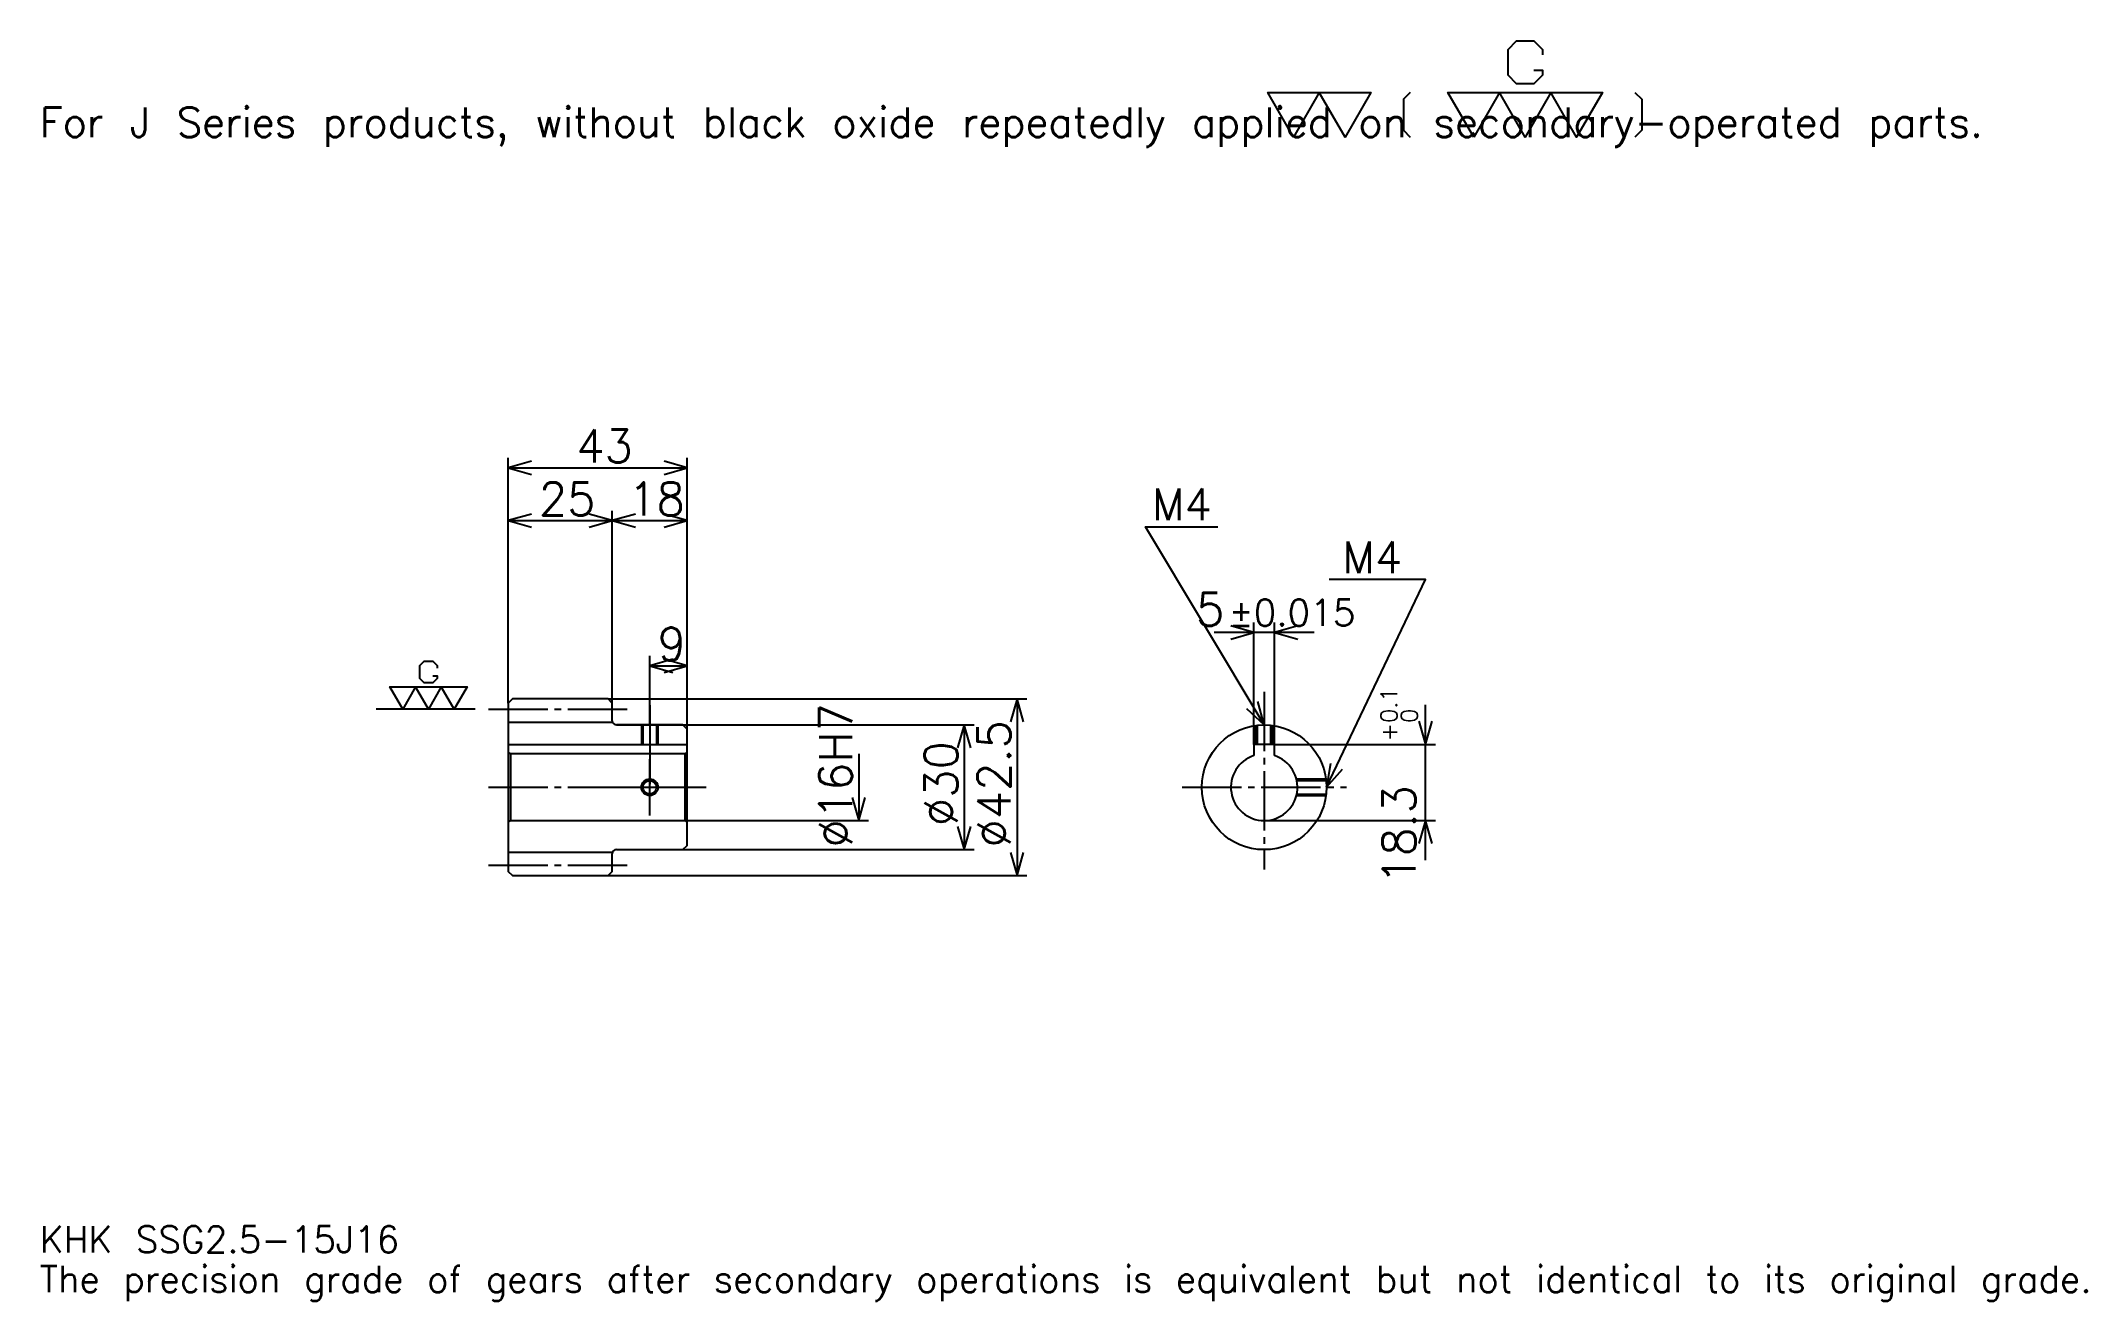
# Model space of a CAD drawing. Extents: x 16 to 508, y 6 to 309.
import ezdxf

# ---------------------------------------------------------------- set-up
doc = ezdxf.new("R2010")
doc.units = 0
doc.linetypes.add('DASHDOT', pattern=[19.04348, 14.282609, -1.586957, 1.586957, -1.586957])
doc.layers.get('0').update_dxf_attribs({"linetype": 'CONTINUOUS'})
doc.layers.add('DASHDOT', color=6, linetype='DASHDOT')
doc.styles.add('KANJI', font='TXT', dxfattribs={"bigfont": 'BIGFONT'})

msp = doc.modelspace()

# ---------------------------------------------------------------- linework, layer by layer
at = {"color": 5}
for p, q in [((128.543472, 150.586945), (128.543472, 208.510864)), ((171.543472, 150.586945), (171.543472, 208.510864)), ((128.543472, 206.130432), (171.543472, 206.130432)), ((128.543472, 193.434769), (153.543472, 193.434769)), ((153.543472, 150.586945), (153.543472, 195.815201)), ((153.543472, 193.434769), (171.543472, 193.434769)), ((307.82608, 139.636948), (307.82608, 168.934769)), ((312.82608, 139.636948), (312.82608, 168.934769)), ((322.347839, 166.554337), (298.304321, 166.554337)), ((162.543472, 150.586945), (162.543472, 160.902161)), ((162.543472, 158.521729), (171.543472, 158.521729)), ((128.543472, 149.586945), (128.543472, 150.586945)), ((152.543472, 150.586945), (171.543472, 150.586945)), ((153.543472, 149.586945), (153.543472, 150.586945)), ((162.543472, 144.336945), (162.543472, 150.586945)), ((162.543472, 144.336945), (162.543472, 150.586945)), ((171.543472, 150.586945), (253.271729, 150.586945)), ((171.543472, 143.336945), (171.543472, 150.586945)), ((250.891296, 150.586945), (250.891296, 108.086945)), ((349.130432, 111.815208), (349.130432, 149.158691)), ((154.543472, 144.336945), (171.543472, 144.336945)), ((171.543472, 144.336945), (240.57608, 144.336945)), ((238.195648, 144.336945), (238.195648, 114.336945)), ((312.82608, 139.636948), (351.510864, 139.636948)), ((212.804337, 137.336945), (212.804337, 121.336945)), ((171.543472, 121.336945), (215.184769, 121.336945)), ((310.32608, 121.336945), (351.510864, 121.336945)), ((154.543472, 114.336945), (171.543472, 114.336945)), ((171.543472, 114.336945), (240.57608, 114.336945)), ((152.543472, 108.086945), (171.543472, 108.086945)), ((171.543472, 108.086945), (253.271729, 108.086945))]:
    msp.add_line(p, q, dxfattribs=at)
at = {"color": 7}
msp.add_line((120.608688, 148.086945), (96.804344, 148.086945), dxfattribs=at)
at = {"color": 4}
for p, q in [((128.543472, 144.961945), (153.543472, 144.961945)), ((128.543472, 139.636948), (171.543472, 139.636948)), ((171.043472, 137.336945), (171.543472, 137.836945)), ((129.043472, 137.336945), (129.043472, 121.336945)), ((171.043472, 121.336945), (171.543472, 120.836945)), ((128.543472, 113.711945), (153.543472, 113.711945))]:
    msp.add_line(p, q, dxfattribs=at)
at = {"color": 7}
for points in [[(375.156525, 301.743896), (377.219543, 301.743896), (377.219543, 300.506073), (375.156525, 298.443024), (371.030426, 298.443024), (368.967377, 300.506073), (368.967377, 306.69519), (371.030426, 308.75824), (375.156525, 308.75824), (377.219543, 306.69519), (377.219543, 305.457367)], [(317.391296, 285.652161), (311.202179, 296.379974), (335.958679, 296.379974), (329.769562, 285.652161), (323.580414, 296.379974), (317.391296, 285.652161)], [(345.4487, 296.379974), (343.798248, 294.729553), (343.798248, 287.302582), (345.4487, 285.652161)], [(360.71521, 285.652161), (354.526062, 296.379974), (391.660858, 296.379974), (385.471741, 285.652161), (379.282593, 296.379974), (373.093475, 285.652161), (366.904358, 296.379974), (360.71521, 285.652161)], [(399.500427, 296.379974), (401.150848, 294.729553), (401.150848, 287.302582), (399.500427, 285.652161)], [(110.372818, 156.132812), (111.404343, 156.132812), (111.404343, 155.513901), (110.372818, 154.482376), (108.309776, 154.482376), (107.278259, 155.513901), (107.278259, 158.608459), (108.309776, 159.639984), (110.372818, 159.639984), (111.404343, 158.608459), (111.404343, 157.989548)], [(103.152168, 148.086945), (100.057602, 153.450851), (118.624992, 153.450851), (115.530426, 148.086945), (112.435867, 153.450851), (109.341301, 148.086945), (106.246735, 153.450851), (103.152168, 148.086945)]]:
    msp.add_lwpolyline(points, dxfattribs=at)
at = {"color": 5}
for points in [[(134.097824, 207.717377), (128.543472, 206.130432), (134.097824, 204.543457)], [(165.98912, 204.543457), (171.543472, 206.130432), (165.98912, 207.717377)], [(134.097824, 195.021729), (128.543472, 193.434769), (134.097824, 191.847809)], [(147.98912, 191.847809), (153.543472, 193.434769), (147.98912, 195.021729)], [(159.097824, 195.021729), (153.543472, 193.434769), (159.097824, 191.847809)], [(165.98912, 191.847809), (171.543472, 193.434769), (165.98912, 195.021729)], [(310.32608, 144.336945), (281.760864, 191.945648), (299.217407, 191.945648)], [(325.32608, 129.336945), (349.130432, 179.249985), (325.960876, 179.249985)], [(302.271729, 164.967377), (307.82608, 166.554337), (302.271729, 168.141296)], [(318.380432, 168.141296), (312.82608, 166.554337), (318.380432, 164.967377)], [(168.097824, 160.108688), (162.543472, 158.521729), (168.097824, 156.934769)], [(165.98912, 156.934769), (171.543472, 158.521729), (165.98912, 160.108688)], [(252.478256, 145.032593), (250.891296, 150.586945), (249.304337, 145.032593)], [(306.107605, 148.283279), (310.32608, 144.336945), (308.829193, 149.916245)], [(239.782608, 138.782593), (238.195648, 144.336945), (236.608688, 138.782593)], [(347.543457, 145.191299), (349.130432, 139.636948), (350.717407, 145.191299)], [(326.284668, 135.033463), (325.32608, 129.336945), (329.149445, 133.667206)], [(211.217377, 126.891296), (212.804337, 121.336945), (214.391296, 126.891296)], [(236.608688, 119.891296), (238.195648, 114.336945), (239.782608, 119.891296)], [(350.717407, 115.7826), (349.130432, 121.336945), (347.543457, 115.7826)], [(249.304337, 113.641296), (250.891296, 108.086945), (252.478256, 113.641296)]]:
    msp.add_lwpolyline(points, dxfattribs=at)
at = {"color": 4}
for points in [[(153.543472, 145.336945), (153.543472, 149.586945), (152.543472, 150.586945), (129.543472, 150.586945), (128.543472, 149.586945), (128.543472, 120.836945)], [(154.543472, 114.336945), (170.543472, 114.336945), (171.543472, 115.336945), (171.543472, 143.336945), (170.543472, 144.336945), (154.543472, 144.336945)], [(160.543472, 144.336945), (160.543472, 139.636948)], [(160.923477, 144.336945), (160.923477, 139.636948)], [(164.163467, 144.336945), (164.163467, 139.636948)], [(164.543472, 144.336945), (164.543472, 139.636948)], [(308.32608, 139.636948), (308.32608, 144.203018)], [(308.706085, 139.636948), (308.706085, 144.249207)], [(311.946075, 139.636948), (311.946075, 144.249207)], [(312.32608, 139.636948), (312.32608, 144.203018)], [(128.543472, 120.836945), (129.043472, 121.336945), (171.043472, 121.336945), (171.043472, 137.336945), (129.043472, 137.336945), (128.543472, 137.836945)], [(312.82608, 136.936279), (312.82608, 139.636948), (307.82608, 139.636948), (307.82608, 136.936279)], [(318.072052, 131.336945), (325.192139, 131.336945)], [(318.160339, 130.95694), (325.238342, 130.95694)], [(318.072052, 127.336945), (325.192139, 127.336945)], [(318.160339, 127.716942), (325.238342, 127.716942)], [(128.543472, 120.836945), (128.543472, 109.086945), (129.543472, 108.086945), (152.543472, 108.086945), (153.543472, 109.086945), (153.543472, 113.336945)]]:
    msp.add_lwpolyline(points, dxfattribs=at)
for centre, radius in [((310.32608, 129.336945), 15), ((162.543472, 129.336945), 1.62)]:
    msp.add_circle(centre, radius, dxfattribs=at)
at = {"color": 7}
msp.add_circle((162.543472, 129.336945), 2, dxfattribs=at)
at = {"color": 4}
for centre, radius, start, end in [((154.543472, 145.336945), 1, 180, 270), ((310.32608, 129.336945), 8, 108.20995733, 71.79004267), ((154.543472, 113.336945), 1, 90, 180)]:
    msp.add_arc(centre, radius, start, end, dxfattribs=at)
at = {"layer": 'DASHDOT', "color": 7}
for p, q in [((123.7826, 148.086945), (158.304337, 148.086945)), ((310.32608, 152.271729), (310.32608, 109.576073)), ((162.543472, 144.336945), (162.543472, 129.336945)), ((123.7826, 129.336945), (176.304337, 129.336945)), ((290.565216, 129.336945), (330.086945, 129.336945)), ((123.7826, 110.586945), (158.304337, 110.586945))]:
    msp.add_line(p, q, dxfattribs=at)
for points in [[(162.543472, 149.097809), (162.543472, 134.876068)], [(162.543472, 122.576073), (162.543472, 136.097809)], [(155.782608, 129.336945), (169.304337, 129.336945)]]:
    msp.add_lwpolyline(points, dxfattribs=at)

# ---------------------------------------------------------------- texts
at = {"color": 7, "style": 'KANJI'}
for s, height, p in [('For J Series products, without black oxide repeatedly applied on secondary-operated parts.', 7.141304, (15.869565, 285.652161)), ('43', 7.934783, (144.885864, 207.399994)), ('25', 7.934783, (135.885864, 194.70433)), ('18', 7.934783, (157.385864, 194.70433)), ('M4', 7.617392, (283.347839, 193.532593)), ('M4', 7.617392, (329.134766, 180.836945)), ('5', 7.934783, (293.947113, 168.141296)), ('%%p0.015', 6.347826, (301.801575, 168.141296)), ('9', 7.934783, (164.464661, 159.79129)), ('KHK SSG2.5-15J16', 6.347826, (15.869565, 17.456522)), ('The precision grade of gears after secondary operations is equivalent but not identical to its original grade.', 6.347826, (15.869565, 7.934783))]:
    msp.add_text(s, height=height, dxfattribs=at).set_placement(p)
for s, height, p in [('%%c16H7', 7.934783, (211.217377, 114.855965)), ('0.1', 3.967391, (342.306519, 144.820389)), ('0', 3.967391, (347.226074, 144.820389)), ('%%c42.5', 7.934783, (249.304337, 114.855965)), ('+', 3.967391, (342.306519, 140.376923)), ('%%c30', 7.934783, (236.608688, 120.013573)), ('18.3', 7.934783, (346.75, 106.032036))]:
    msp.add_text(s, height=height, rotation=90, dxfattribs=at).set_placement(p)

doc.saveas('drawing.dxf')
